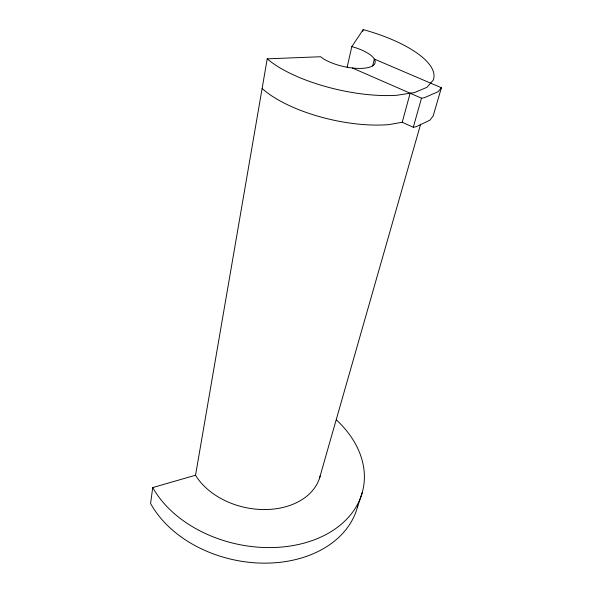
<?xml version="1.0" encoding="UTF-8"?>
<svg xmlns="http://www.w3.org/2000/svg" width="592" height="592" viewBox="0 0 592 592"><rect width="100%" height="100%" fill="white"/><g stroke="black" fill="none" stroke-linecap="round" stroke-linejoin="round"><path stroke-width="0.89" d="M320.154 476.012A66.785 47.93 12.3 0 1 263.862 509.557A66.785 47.93 12.3 0 1 195.538 475.235L152.736 487.556L150.59 503.444A110.105 80.786 12.3 0 0 263.063 563.14A110.105 80.786 12.3 0 0 357.768 505.842M195.538 475.235L267.221 58.83L320.627 56.743L323.521 58.897A30.236 10.678 12.8 0 0 370.518 66.866A30.236 10.678 12.8 0 0 354.327 47.323L351.796 46.657L347.149 67.214M362.785 31.376L363.192 29.6A90.961 32.212 12.8 0 1 433.218 80.112L426.965 87.305L414.644 92.53L396.877 95.268A90.961 32.212 12.8 0 1 267.221 58.83M372.634 66.052L374.329 59.067L441.41 87.749L433.129 116.047L429.866 120.183L416.146 126.732L413.305 127.258L402.227 122.248L389.129 124.586A89.259 33.892 12.8 0 1 262.123 88.452M402.227 122.248L410.138 93.225M413.305 127.258L421.482 98.176L424.36 97.717L438.176 91.656L441.41 87.749M319.391 478.595L420.638 124.157M357.302 507.618L362.252 492.574M351.796 46.657L363.192 29.6M352.336 67.991L421.482 98.176M336.374 419.898A111.651 80.379 12.3 0 1 313.508 540.096A111.651 80.379 12.3 0 1 152.736 487.556"/></g></svg>
